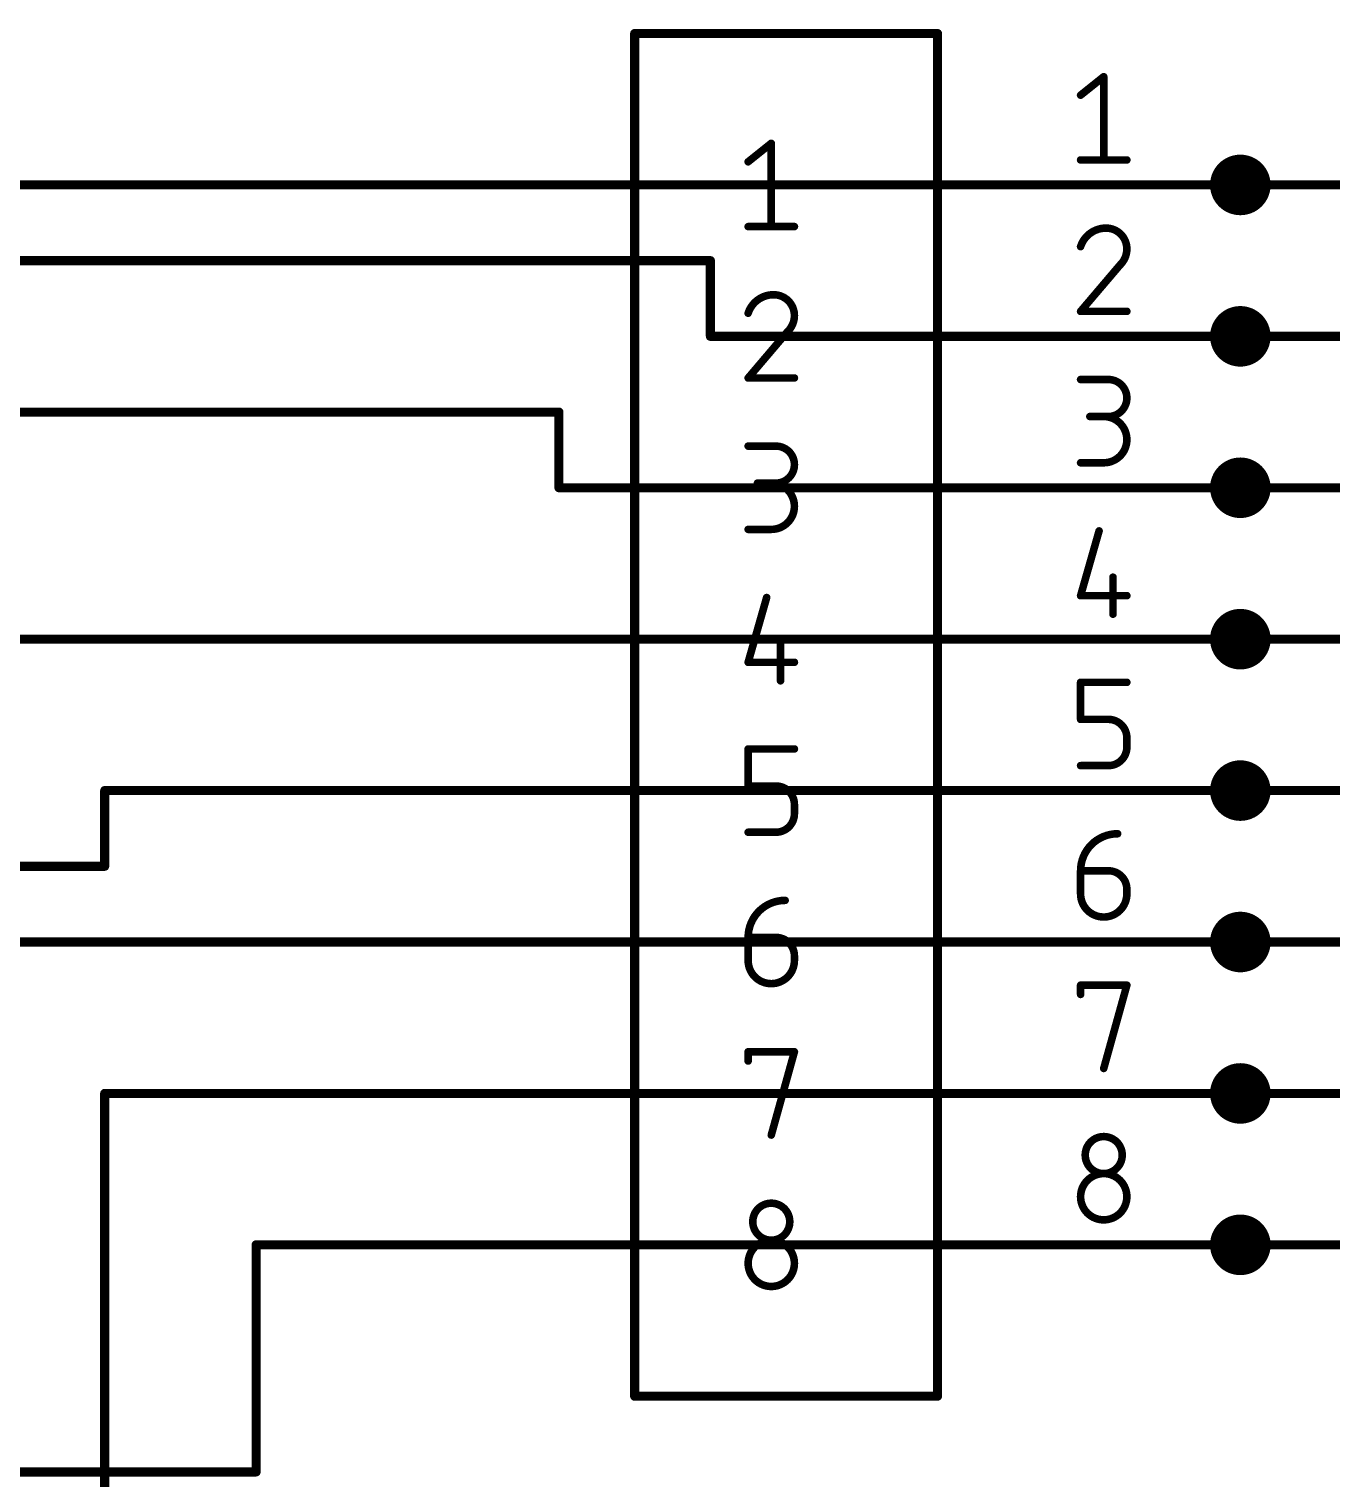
# Model space of a CAD drawing. Extents: x 0 to 389, y 0 to 264.
# Drawn here: x 316.23 to 338.07, y 159.92 to 184.23 of the extents above; entities that cross this region are included whole.
import ezdxf

# ---------------------------------------------------------------- set-up
doc = ezdxf.new("R2010")
doc.units = 0
for name, color, linetype in [('91', 122, 'CONTINUOUS'), ('94', 12, 'CONTINUOUS'), ('95', 251, 'CONTINUOUS')]:
    doc.layers.add(name, color=color, linetype=linetype)

msp = doc.modelspace()

# ---------------------------------------------------------------- linework, layer by layer
at = {"layer": '91'}
for points, const_width in [([(336.55, 181.356, 1), (336.55, 181.864, 1), (336.55, 181.356)], 0.508), ([(336.55, 181.6481, 1), (336.55, 181.5719)], 0.0762), ([(336.55, 181.5719, 1), (336.55, 181.6481)], 0.0762), ([(327.6981, 180.34, 1), (327.6219, 180.34)], 0.0762), ([(327.66, 180.3019, 1), (327.66, 180.3781)], 0.0762), ([(336.55, 178.816, 1), (336.55, 179.324, 1), (336.55, 178.816)], 0.508), ([(327.66, 179.1081, 1), (327.66, 179.0319)], 0.0762), ([(327.6219, 179.07, 1), (327.6981, 179.07)], 0.0762), ([(336.55, 179.1081, 1), (336.55, 179.0319)], 0.0762), ([(336.55, 179.0319, 1), (336.55, 179.1081)], 0.0762), ([(325.1581, 177.8, 1), (325.0819, 177.8)], 0.0762), ([(325.12, 177.7619, 1), (325.12, 177.8381)], 0.0762), ([(336.55, 176.276, 1), (336.55, 176.784, 1), (336.55, 176.276)], 0.508), ([(325.12, 176.5681, 1), (325.12, 176.4919)], 0.0762), ([(325.0819, 176.53, 1), (325.1581, 176.53)], 0.0762), ([(336.55, 176.5681, 1), (336.55, 176.4919)], 0.0762), ([(336.55, 176.4919, 1), (336.55, 176.5681)], 0.0762), ([(336.55, 173.736, 1), (336.55, 174.244, 1), (336.55, 173.736)], 0.508), ([(336.55, 174.0281, 1), (336.55, 173.9519)], 0.0762), ([(336.55, 173.9519, 1), (336.55, 174.0281)], 0.0762), ([(336.55, 171.196, 1), (336.55, 171.704, 1), (336.55, 171.196)], 0.508), ([(317.5381, 171.45, 1), (317.4619, 171.45)], 0.0762), ([(317.5, 171.4881, 1), (317.5, 171.4119)], 0.0762), ([(336.55, 171.4881, 1), (336.55, 171.4119)], 0.0762), ([(336.55, 171.4119, 1), (336.55, 171.4881)], 0.0762), ([(317.4619, 170.18, 1), (317.5381, 170.18)], 0.0762), ([(317.5, 170.1419, 1), (317.5, 170.2181)], 0.0762), ([(336.55, 168.656, 1), (336.55, 169.164, 1), (336.55, 168.656)], 0.508), ([(336.55, 168.9481, 1), (336.55, 168.8719)], 0.0762), ([(336.55, 168.8719, 1), (336.55, 168.9481)], 0.0762), ([(336.55, 166.116, 1), (336.55, 166.624, 1), (336.55, 166.116)], 0.508), ([(317.5, 166.4081, 1), (317.5, 166.3319)], 0.0762), ([(317.5381, 166.37, 1), (317.4619, 166.37)], 0.0762), ([(336.55, 166.4081, 1), (336.55, 166.3319)], 0.0762), ([(336.55, 166.3319, 1), (336.55, 166.4081)], 0.0762), ([(336.55, 163.576, 1), (336.55, 164.084, 1), (336.55, 163.576)], 0.508), ([(320.0781, 163.83, 1), (320.0019, 163.83)], 0.0762), ([(320.04, 163.8681, 1), (320.04, 163.7919)], 0.0762), ([(336.55, 163.8681, 1), (336.55, 163.7919)], 0.0762), ([(336.55, 163.7919, 1), (336.55, 163.8681)], 0.0762), ([(320.0019, 160.02, 1), (320.0781, 160.02)], 0.0762), ([(320.04, 159.9819, 1), (320.04, 160.0581)], 0.0762)]:
    msp.add_lwpolyline(points, format="xyb", dxfattribs=dict(at, const_width=const_width))
at = {"layer": '91', "const_width": 0.1524}
for points in [[(302.26, 181.61), (336.55, 181.61)], [(336.55, 181.61), (346.71, 181.61)], [(252.73, 180.34), (327.66, 180.34)], [(327.66, 180.34), (327.66, 179.07)], [(327.66, 179.07), (336.55, 179.07)], [(336.55, 179.07), (346.71, 179.07)], [(252.73, 177.8), (325.12, 177.8)], [(325.12, 176.53), (325.12, 177.8)], [(336.55, 176.53), (325.12, 176.53)], [(346.71, 176.53), (336.55, 176.53)], [(256.54, 173.99), (336.55, 173.99)], [(336.55, 173.99), (346.71, 173.99)], [(317.5, 170.18), (317.5, 171.45)], [(336.55, 171.45), (317.5, 171.45)], [(346.71, 171.45), (336.55, 171.45)], [(252.73, 170.18), (317.5, 170.18)], [(336.55, 168.91), (314.96, 168.91)], [(346.71, 168.91), (336.55, 168.91)], [(317.5, 166.37), (336.55, 166.37)], [(317.5, 166.37), (317.5, 144.78)], [(336.55, 166.37), (346.71, 166.37)], [(320.04, 160.02), (320.04, 163.83)], [(320.04, 163.83), (336.55, 163.83)], [(336.55, 163.83), (346.71, 163.83)], [(252.73, 160.02), (320.04, 160.02)]]:
    msp.add_lwpolyline(points, dxfattribs=at)
at = {"layer": '94', "const_width": 0.1524}
for points in [[(326.39, 184.15), (331.47, 184.15)], [(326.39, 161.29), (326.39, 184.15)], [(331.47, 184.15), (331.47, 161.29)], [(336.55, 181.61), (331.47, 181.61)], [(336.55, 179.07), (331.47, 179.07)], [(336.55, 176.53), (331.47, 176.53)], [(336.55, 173.99), (331.47, 173.99)], [(336.55, 171.45), (331.47, 171.45)], [(336.55, 168.91), (331.47, 168.91)], [(336.55, 166.37), (331.47, 166.37)], [(336.55, 163.83), (331.47, 163.83)], [(331.47, 161.29), (326.39, 161.29)]]:
    msp.add_lwpolyline(points, dxfattribs=at)
at = {"layer": '94', "const_width": 0.0762}
for points in [[(326.39, 184.1881, 1), (326.39, 184.1119)], [(326.4281, 184.15, 1), (326.3519, 184.15)], [(331.5081, 184.15, 1), (331.4319, 184.15)], [(331.47, 184.1119, 1), (331.47, 184.1881)], [(331.47, 181.6481, 1), (331.47, 181.5719)], [(336.55, 181.5719, 1), (336.55, 181.6481)], [(331.47, 179.1081, 1), (331.47, 179.0319)], [(336.55, 179.0319, 1), (336.55, 179.1081)], [(331.47, 176.5681, 1), (331.47, 176.4919)], [(336.55, 176.4919, 1), (336.55, 176.5681)], [(331.47, 174.0281, 1), (331.47, 173.9519)], [(336.55, 173.9519, 1), (336.55, 174.0281)], [(331.47, 171.4881, 1), (331.47, 171.4119)], [(336.55, 171.4119, 1), (336.55, 171.4881)], [(331.47, 168.9481, 1), (331.47, 168.8719)], [(336.55, 168.8719, 1), (336.55, 168.9481)], [(331.47, 166.4081, 1), (331.47, 166.3319)], [(336.55, 166.3319, 1), (336.55, 166.4081)], [(331.47, 163.8681, 1), (331.47, 163.7919)], [(336.55, 163.7919, 1), (336.55, 163.8681)], [(326.39, 161.3281, 1), (326.39, 161.2519)], [(326.3519, 161.29, 1), (326.4281, 161.29)], [(331.4319, 161.29, 1), (331.5081, 161.29)], [(331.47, 161.2519, 1), (331.47, 161.3281)]]:
    msp.add_lwpolyline(points, format="xyb", dxfattribs=at)
at = {"layer": '95', "const_width": 0.127}
for points in [[(333.8703, 183.1157), (334.2584, 183.4261)], [(334.2584, 183.4261), (334.2584, 182.0291)], [(328.2936, 181.9981), (328.6816, 182.3085)], [(328.6816, 182.3085), (328.6816, 180.9115)], [(333.8703, 182.0291), (334.6464, 182.0291)], [(328.2936, 180.9115), (329.0697, 180.9115)], [(334.53, 180.2652), (333.8703, 179.4891)], [(333.8703, 179.4891), (334.6464, 179.4891)], [(328.9533, 179.1476), (328.2936, 178.3715)], [(328.2936, 178.3715), (329.0697, 178.3715)], [(333.8703, 178.3461), (334.336, 178.3461)], [(334.336, 177.7252), (334.0255, 177.7252)], [(328.2936, 177.2285), (328.7593, 177.2285)], [(333.8703, 176.9491), (334.2584, 176.9491)], [(328.7593, 176.6076), (328.4488, 176.6076)], [(328.2936, 175.8315), (328.6816, 175.8315)], [(334.1807, 175.8061), (333.8703, 174.7195)], [(334.4136, 175.03), (334.4136, 174.4091)], [(333.8703, 174.7195), (334.6464, 174.7195)], [(328.604, 174.6885), (328.2936, 173.6019)], [(328.8369, 173.9124), (328.8369, 173.2915)], [(328.2936, 173.6019), (329.0697, 173.6019)], [(333.8703, 172.6452), (333.8703, 173.2661)], [(333.8703, 173.2661), (334.6464, 173.2661)], [(334.336, 172.6452), (333.8703, 172.6452)], [(334.6464, 172.1795), (334.6464, 172.3348)], [(328.2936, 171.5276), (328.2936, 172.1485)], [(328.2936, 172.1485), (329.0697, 172.1485)], [(333.8703, 171.8691), (334.336, 171.8691)], [(328.7593, 171.5276), (328.2936, 171.5276)], [(329.0697, 171.0619), (329.0697, 171.2172)], [(328.2936, 170.7515), (328.7593, 170.7515)], [(333.8703, 170.1052), (334.336, 170.1052)], [(333.8703, 169.7172), (333.8703, 170.1052)], [(334.6464, 169.7948), (334.6464, 169.7172)], [(328.2936, 168.9876), (328.7593, 168.9876)], [(328.2936, 168.5996), (328.2936, 168.9876)], [(329.0697, 168.6772), (329.0697, 168.5996)], [(333.8703, 168.0309), (333.8703, 168.1861)], [(333.8703, 168.1861), (334.6464, 168.1861)], [(334.6464, 168.1861), (334.2584, 166.7891)], [(328.2936, 166.9133), (328.2936, 167.0685)], [(328.2936, 167.0685), (329.0697, 167.0685)], [(329.0697, 167.0685), (328.6816, 165.6715)]]:
    msp.add_lwpolyline(points, dxfattribs=at)
at = {"layer": '95'}
for points, const_width in [([(334.2901, 183.4261, 1), (334.2266, 183.4261)], 0.0635), ([(334.2782, 183.4013, 1), (334.2385, 183.4509)], 0.0635), ([(333.8505, 183.1404, 1), (333.8901, 183.0909)], 0.0635), ([(328.7134, 182.3085, 1), (328.6499, 182.3085)], 0.0635), ([(328.7015, 182.2837, 1), (328.6618, 182.3333)], 0.0635), ([(333.8703, 182.0608, 1), (333.8703, 181.9974)], 0.0635), ([(334.6464, 181.9974, 1), (334.6464, 182.0608)], 0.0635), ([(328.2738, 182.0228, 1), (328.3134, 181.9733)], 0.0635), ([(334.2266, 182.0291, 1), (334.2901, 182.0291)], 0.0635), ([(328.2936, 180.9433, 1), (328.2936, 180.8798)], 0.0635), ([(328.6499, 180.9115, 1), (328.7134, 180.9115)], 0.0635), ([(329.0697, 180.8798, 1), (329.0697, 180.9433)], 0.0635), ([(334.2972, 180.8861, 0.3252), (333.8703, 180.5757)], 0.127), ([(334.6464, 180.5369, 0.4142), (334.2972, 180.8861)], 0.127), ([(334.2972, 180.9178, 1), (334.2972, 180.8544)], 0.0635), ([(334.2972, 180.8544, 1), (334.2972, 180.9178)], 0.0635), ([(333.8401, 180.5854, 1), (333.9005, 180.5659)], 0.0635), ([(334.53, 180.2652, 0.2053), (334.6464, 180.5369)], 0.127), ([(334.6782, 180.5368, 1), (334.6147, 180.5369)], 0.0635), ([(334.6147, 180.5369, 1), (334.6782, 180.5369)], 0.0635), ([(334.5081, 180.2882, 1), (334.5519, 180.2422)], 0.0635), ([(334.5542, 180.2446, 1), (334.5058, 180.2858)], 0.0635), ([(328.7205, 179.7685, 0.3252), (328.2936, 179.4581)], 0.127), ([(329.0697, 179.4193, 0.4142), (328.7205, 179.7685)], 0.127), ([(328.7205, 179.8003, 1), (328.7205, 179.7368)], 0.0635), ([(328.7205, 179.7368, 1), (328.7204, 179.8002)], 0.0635), ([(328.2634, 179.4678, 1), (328.3238, 179.4483)], 0.0635), ([(328.9533, 179.1476, 0.2053), (329.0697, 179.4193)], 0.127), ([(329.1014, 179.4192, 1), (329.038, 179.4193)], 0.0635), ([(329.038, 179.4193, 1), (329.1014, 179.4193)], 0.0635), ([(333.8703, 179.5208, 1), (333.8703, 179.4574)], 0.0635), ([(333.8461, 179.5097, 1), (333.8945, 179.4685)], 0.0635), ([(334.6464, 179.4574, 1), (334.6464, 179.5208)], 0.0635), ([(328.9314, 179.1706, 1), (328.9752, 179.1246)], 0.0635), ([(328.9775, 179.127, 1), (328.9291, 179.1682)], 0.0635), ([(328.2694, 178.3921, 1), (328.3178, 178.3509)], 0.0635), ([(328.2936, 178.4032, 1), (328.2936, 178.3398)], 0.0635), ([(329.0697, 178.3398, 1), (329.0697, 178.4032)], 0.0635), ([(333.8703, 178.3778, 1), (333.8703, 178.3144)], 0.0635), ([(334.336, 177.7252, 1), (334.336, 178.3461)], 0.127), ([(334.336, 178.3778, 1), (334.336, 178.3144)], 0.0635), ([(334.336, 178.3144, 1), (334.336, 178.3778)], 0.0635), ([(334.0255, 177.757, 1), (334.0255, 177.6935)], 0.0635), ([(334.2584, 176.9491, 1), (334.2584, 177.7252)], 0.127), ([(334.2584, 177.757, 1), (334.2584, 177.6935)], 0.0635), ([(334.336, 177.757, 1), (334.336, 177.6935)], 0.0635), ([(334.336, 177.6935, 1), (334.336, 177.757)], 0.0635), ([(328.2936, 177.2602, 1), (328.2936, 177.1968)], 0.0635), ([(328.7593, 176.6076, 1), (328.7593, 177.2285)], 0.127), ([(328.7593, 177.2602, 1), (328.7593, 177.1968)], 0.0635), ([(328.7593, 177.1968, 1), (328.7593, 177.2602)], 0.0635), ([(333.8703, 176.9809, 1), (333.8703, 176.9174)], 0.0635), ([(334.2584, 176.9809, 1), (334.2584, 176.9174)], 0.0635), ([(334.2584, 176.9174, 1), (334.2584, 176.9809)], 0.0635), ([(328.4488, 176.6394, 1), (328.4488, 176.5759)], 0.0635), ([(328.6816, 175.8315, 1), (328.6816, 176.6076)], 0.127), ([(328.6816, 176.6394, 1), (328.6816, 176.5759)], 0.0635), ([(328.7593, 176.6394, 1), (328.7593, 176.5759)], 0.0635), ([(328.7593, 176.5759, 1), (328.7593, 176.6394)], 0.0635), ([(328.2936, 175.8632, 1), (328.2936, 175.7998)], 0.0635), ([(328.6816, 175.8632, 1), (328.6816, 175.7998)], 0.0635), ([(328.6816, 175.7998, 1), (328.6816, 175.8632)], 0.0635), ([(334.2113, 175.7974, 1), (334.1502, 175.8148)], 0.0635), ([(334.4453, 175.03, 1), (334.3818, 175.03)], 0.0635), ([(333.8703, 174.7513, 1), (333.8703, 174.6878)], 0.0635), ([(334.6464, 174.6878, 1), (334.6464, 174.7513)], 0.0635), ([(328.6346, 174.6798, 1), (328.5735, 174.6972)], 0.0635), ([(333.8398, 174.7283, 1), (333.9008, 174.7108)], 0.0635), ([(334.3818, 174.4091, 1), (334.4453, 174.4091)], 0.0635), ([(328.8686, 173.9124, 1), (328.8051, 173.9124)], 0.0635), ([(328.2936, 173.6337, 1), (328.2936, 173.5702)], 0.0635), ([(328.2631, 173.6107, 1), (328.3241, 173.5932)], 0.0635), ([(329.0697, 173.5702, 1), (329.0697, 173.6337)], 0.0635), ([(328.8051, 173.2915, 1), (328.8686, 173.2915)], 0.0635), ([(333.8703, 173.2978, 1), (333.8703, 173.2344)], 0.0635), ([(333.9021, 173.2661, 1), (333.8386, 173.2661)], 0.0635), ([(334.6464, 173.2344, 1), (334.6464, 173.2978)], 0.0635), ([(333.8703, 172.677, 1), (333.8703, 172.6135)], 0.0635), ([(333.8386, 172.6452, 1), (333.9021, 172.6452)], 0.0635), ([(334.6464, 172.3348, 0.4142), (334.336, 172.6452)], 0.127), ([(334.336, 172.677, 1), (334.336, 172.6135)], 0.0635), ([(334.336, 172.6135, 1), (334.336, 172.677)], 0.0635), ([(334.6782, 172.3348, 1), (334.6147, 172.3348)], 0.0635), ([(334.6147, 172.3348, 1), (334.6782, 172.3348)], 0.0635), ([(328.3253, 172.1485, 1), (328.2618, 172.1485)], 0.0635), ([(328.2936, 172.1803, 1), (328.2936, 172.1168)], 0.0635), ([(329.0697, 172.1168, 1), (329.0697, 172.1803)], 0.0635), ([(334.336, 171.8691, 0.4142), (334.6464, 172.1795)], 0.127), ([(334.6782, 172.1795, 1), (334.6147, 172.1795)], 0.0635), ([(334.6147, 172.1795, 1), (334.6782, 172.1795)], 0.0635), ([(333.8703, 171.9008, 1), (333.8703, 171.8374)], 0.0635), ([(334.336, 171.9008, 1), (334.336, 171.8374)], 0.0635), ([(334.336, 171.8374, 1), (334.336, 171.9008)], 0.0635), ([(328.2936, 171.5594, 1), (328.2936, 171.4959)], 0.0635), ([(328.2618, 171.5276, 1), (328.3253, 171.5276)], 0.0635), ([(329.0697, 171.2172, 0.4142), (328.7593, 171.5276)], 0.127), ([(328.7593, 171.5594, 1), (328.7593, 171.4959)], 0.0635), ([(328.7593, 171.4959, 1), (328.7593, 171.5594)], 0.0635), ([(329.1014, 171.2172, 1), (329.038, 171.2172)], 0.0635), ([(329.038, 171.2172, 1), (329.1014, 171.2172)], 0.0635), ([(328.7593, 170.7515, 0.4142), (329.0697, 171.0619)], 0.127), ([(329.1014, 171.0619, 1), (329.038, 171.0619)], 0.0635), ([(329.038, 171.0619, 1), (329.1014, 171.0619)], 0.0635), ([(328.2936, 170.7833, 1), (328.2936, 170.7198)], 0.0635), ([(328.7593, 170.7833, 1), (328.7593, 170.7198)], 0.0635), ([(328.7593, 170.7198, 1), (328.7593, 170.7833)], 0.0635), ([(334.4912, 170.7261, 0.4142), (333.8703, 170.1052)], 0.127), ([(334.4912, 170.6944, 1), (334.4912, 170.7578)], 0.0635), ([(333.8703, 170.137, 1), (333.8703, 170.0735)], 0.0635), ([(333.9021, 170.1052, 1), (333.8386, 170.1052)], 0.0635), ([(334.6464, 169.7948, 0.4142), (334.336, 170.1052)], 0.127), ([(334.336, 170.137, 1), (334.336, 170.0735)], 0.0635), ([(334.336, 170.0735, 1), (334.336, 170.137)], 0.0635), ([(333.8386, 170.1052, 1), (333.9021, 170.1052)], 0.0635), ([(328.9145, 169.6085, 0.4142), (328.2936, 168.9876)], 0.127), ([(328.9145, 169.5768, 1), (328.9145, 169.6402)], 0.0635), ([(333.8703, 169.7172, 1), (334.6464, 169.7172)], 0.127), ([(333.902, 169.7172, 1), (333.8385, 169.7172)], 0.0635), ([(333.8386, 169.7172, 1), (333.9021, 169.7172)], 0.0635), ([(334.6782, 169.7948, 1), (334.6147, 169.7948)], 0.0635), ([(334.6147, 169.7948, 1), (334.6782, 169.7948)], 0.0635), ([(334.6782, 169.7172, 1), (334.6147, 169.7172)], 0.0635), ([(334.6147, 169.7172, 1), (334.6782, 169.7172)], 0.0635), ([(328.2936, 169.0194, 1), (328.2936, 168.9559)], 0.0635), ([(328.3253, 168.9876, 1), (328.2618, 168.9876)], 0.0635), ([(328.2618, 168.9876, 1), (328.3253, 168.9876)], 0.0635), ([(329.0697, 168.6772, 0.4142), (328.7593, 168.9876)], 0.127), ([(328.7593, 169.0194, 1), (328.7593, 168.9559)], 0.0635), ([(328.7593, 168.9559, 1), (328.7593, 169.0194)], 0.0635), ([(329.1014, 168.6772, 1), (329.038, 168.6772)], 0.0635), ([(329.038, 168.6772, 1), (329.1014, 168.6772)], 0.0635), ([(328.2936, 168.5996, 1), (329.0697, 168.5996)], 0.127), ([(328.3253, 168.5996, 1), (328.2618, 168.5996)], 0.0635), ([(328.2618, 168.5996, 1), (328.3253, 168.5996)], 0.0635), ([(329.1014, 168.5996, 1), (329.038, 168.5996)], 0.0635), ([(329.038, 168.5996, 1), (329.1014, 168.5996)], 0.0635), ([(333.8703, 168.2178, 1), (333.8703, 168.1544)], 0.0635), ([(333.9021, 168.1861, 1), (333.8386, 168.1861)], 0.0635), ([(334.677, 168.1776, 1), (334.6158, 168.1946)], 0.0635), ([(334.6464, 168.1544, 1), (334.6464, 168.2178)], 0.0635), ([(333.8386, 168.0309, 1), (333.9021, 168.0309)], 0.0635), ([(328.3253, 167.0685, 1), (328.2618, 167.0685)], 0.0635), ([(328.2936, 167.1002, 1), (328.2936, 167.0368)], 0.0635), ([(329.1003, 167.06, 1), (329.0391, 167.077)], 0.0635), ([(329.0697, 167.0368, 1), (329.0697, 167.1002)], 0.0635), ([(328.2618, 166.9133, 1), (328.3253, 166.9133)], 0.0635), ([(334.2278, 166.7976, 1), (334.2889, 166.7806)], 0.0635), ([(328.6511, 165.68, 1), (328.7122, 165.663)], 0.0635), ([(334.5688, 165.3357, 1), (333.9479, 165.3357)], 0.127), ([(333.9479, 165.3357, 1), (334.5688, 165.3357)], 0.127), ([(333.9797, 165.3357, 1), (333.9162, 165.3357)], 0.0635), ([(333.9162, 165.3357, 1), (333.9797, 165.3357)], 0.0635), ([(334.537, 165.3357, 1), (334.6005, 165.3357)], 0.0635), ([(334.6005, 165.3357, 1), (334.5371, 165.3357)], 0.0635), ([(334.6464, 164.6372, 1), (333.8703, 164.6372)], 0.127), ([(328.9921, 164.2181, 1), (328.3712, 164.2181)], 0.127), ([(333.8703, 164.6372, 1), (334.6464, 164.6372)], 0.127), ([(333.902, 164.6372, 1), (333.8385, 164.6372)], 0.0635), ([(333.8386, 164.6372, 1), (333.9021, 164.6372)], 0.0635), ([(334.6782, 164.6372, 1), (334.6147, 164.6372)], 0.0635), ([(334.6147, 164.6372, 1), (334.6782, 164.6372)], 0.0635), ([(328.3712, 164.2181, 1), (328.9921, 164.2181)], 0.127), ([(328.4029, 164.2181, 1), (328.3394, 164.2181)], 0.0635), ([(328.3394, 164.2181, 1), (328.4029, 164.2181)], 0.0635), ([(329.0238, 164.2181, 1), (328.9603, 164.2181)], 0.0635), ([(328.9603, 164.2181, 1), (329.0238, 164.2181)], 0.0635), ([(329.0697, 163.5196, 1), (328.2936, 163.5196)], 0.127), ([(328.2936, 163.5196, 1), (329.0697, 163.5196)], 0.127), ([(328.3253, 163.5196, 1), (328.2618, 163.5196)], 0.0635), ([(328.2618, 163.5196, 1), (328.3253, 163.5196)], 0.0635), ([(329.0379, 163.5196, 1), (329.1014, 163.5196)], 0.0635), ([(329.1014, 163.5196, 1), (329.038, 163.5196)], 0.0635)]:
    msp.add_lwpolyline(points, format="xyb", dxfattribs=dict(at, const_width=const_width))

doc.saveas('drawing.dxf')
